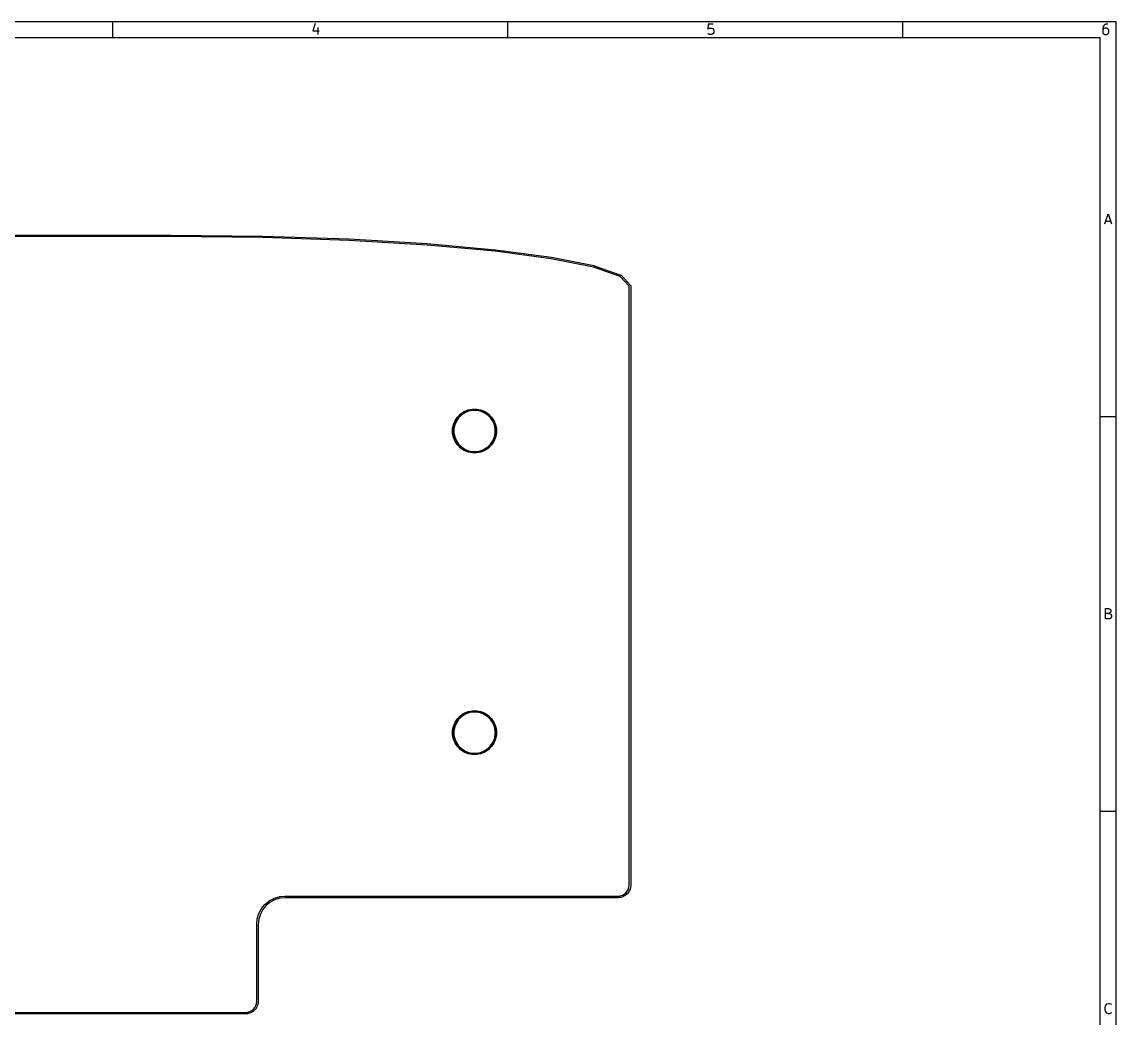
# Model space of a CAD drawing. Extents: x 0.4 to 11.3, y -7.9 to -0.4.
# Drawn here: x 5.85 to 11.3, y -5.36 to -0.39 of the extents above; entities that cross this region are included whole.
import ezdxf

# ---------------------------------------------------------------- set-up
doc = ezdxf.new("R2010")
doc.units = 0
doc.header["$MEASUREMENT"] = 0
doc.layers.add('BLACK', color=7, linetype='CONTINUOUS')

msp = doc.modelspace()

# ---------------------------------------------------------------- linework, layer by layer
at = {"layer": 'BLACK', "linetype": 'CONTINUOUS'}
for p, q in [((11.2993, -0.393701), (0.393701, -0.393701)), ((6.29921, -0.472441), (6.29921, -0.393701)), ((7.30835, -0.402606), (7.29617, -0.439164)), ((7.32054, -0.422103), (7.32054, -0.456224)), ((8.26772, -0.472441), (8.26772, -0.393701)), ((9.26711, -0.405043), (9.26467, -0.429415)), ((9.26467, -0.429415), (9.26711, -0.426978)), ((9.29148, -0.405043), (9.26711, -0.405043)), ((9.26711, -0.426978), (9.27198, -0.424541)), ((9.27198, -0.424541), (9.28417, -0.424541)), ((9.28417, -0.424541), (9.28904, -0.426978)), ((9.28904, -0.426978), (9.29148, -0.429415)), ((9.29148, -0.429415), (9.29392, -0.434289)), ((9.29392, -0.434289), (9.29392, -0.446475)), ((10.2362, -0.472441), (10.2362, -0.393701)), ((11.2356, -0.417229), (11.2332, -0.426978)), ((11.2332, -0.426978), (11.2332, -0.446475)), ((11.2356, -0.429415), (11.2332, -0.434289)), ((11.2405, -0.409917), (11.2356, -0.417229)), ((11.238, -0.426978), (11.2356, -0.429415)), ((11.2429, -0.424541), (11.238, -0.426978)), ((11.2429, -0.40748), (11.2405, -0.409917)), ((11.2478, -0.405043), (11.2429, -0.40748)), ((11.2527, -0.424541), (11.2429, -0.424541)), ((11.2575, -0.405043), (11.2478, -0.405043)), ((11.2575, -0.426978), (11.2527, -0.424541)), ((11.26, -0.429415), (11.2575, -0.426978)), ((11.2624, -0.434289), (11.26, -0.429415)), ((11.2624, -0.446475), (11.2624, -0.434289)), ((11.2993, -7.8743), (11.2993, -0.393701)), ((11.2206, -0.472441), (0.472441, -0.472441)), ((7.29617, -0.439164), (7.32785, -0.439164)), ((9.26711, -0.453787), (9.26467, -0.45135)), ((9.27198, -0.456224), (9.26711, -0.453787)), ((9.28417, -0.456224), (9.27198, -0.456224)), ((9.28904, -0.453787), (9.28417, -0.456224)), ((9.29148, -0.45135), (9.28904, -0.453787)), ((9.29392, -0.446475), (9.29148, -0.45135)), ((11.2206, -7.79556), (11.2206, -0.472441)), ((11.2332, -0.446475), (11.2356, -0.45135)), ((11.2356, -0.45135), (11.238, -0.453787)), ((11.238, -0.453787), (11.2429, -0.456224)), ((11.2429, -0.456224), (11.2527, -0.456224)), ((11.2527, -0.456224), (11.2575, -0.453787)), ((11.2575, -0.453787), (11.26, -0.45135)), ((11.26, -0.45135), (11.2624, -0.446475)), ((11.2429, -1.40111), (11.2599, -1.34993)), ((11.2599, -1.34993), (11.277, -1.40111)), ((11.2477, -1.38648), (11.2721, -1.38648)), ((6.58466, -1.46405), (3.30682, -1.46405)), ((3.30701, -1.45617), (6.58451, -1.45617)), ((6.58451, -1.45617), (6.58453, -1.45617)), ((6.58453, -1.45617), (6.5847, -1.45617)), ((7.04674, -1.46912), (6.58466, -1.46405)), ((6.5847, -1.45617), (6.58487, -1.45617)), ((6.58487, -1.45617), (6.5849, -1.45617)), ((6.5849, -1.45617), (7.04673, -1.46124)), ((7.04673, -1.46124), (7.04677, -1.46124)), ((7.47696, -1.48367), (7.04674, -1.46912)), ((7.04677, -1.46124), (7.04692, -1.46125)), ((7.04692, -1.46125), (7.04707, -1.46125)), ((7.04707, -1.46125), (7.04711, -1.46125)), ((7.04711, -1.46125), (7.47714, -1.4758)), ((7.86615, -1.5067), (7.47696, -1.48367)), ((7.47714, -1.4758), (7.47719, -1.4758)), ((7.47719, -1.4758), (7.47733, -1.47581)), ((7.47733, -1.47581), (7.47747, -1.47581)), ((7.47747, -1.47581), (7.47752, -1.47582)), ((7.47752, -1.47582), (7.86654, -1.49884)), ((8.20511, -1.5372), (7.86615, -1.5067)), ((7.86654, -1.49884), (7.8666, -1.49884)), ((7.8666, -1.49884), (7.86673, -1.49885)), ((7.86673, -1.49885), (7.86687, -1.49886)), ((7.86687, -1.49886), (7.86693, -1.49887)), ((7.86693, -1.49887), (8.20579, -1.52936)), ((8.48462, -1.57417), (8.20511, -1.5372)), ((8.20579, -1.52936), (8.20587, -1.52936)), ((8.20587, -1.52936), (8.20597, -1.52938)), ((8.20597, -1.52938), (8.20609, -1.52939)), ((8.20609, -1.52939), (8.20617, -1.5294)), ((8.20617, -1.5294), (8.48572, -1.56637)), ((8.69538, -1.61656), (8.48462, -1.57417)), ((8.48572, -1.56637), (8.48585, -1.56638)), ((8.48585, -1.56638), (8.48591, -1.5664)), ((8.48591, -1.5664), (8.48597, -1.5664)), ((8.48597, -1.5664), (8.4861, -1.56643)), ((8.4861, -1.56643), (8.69691, -1.60883)), ((8.82763, -1.66308), (8.69538, -1.61656)), ((8.69691, -1.60883), (8.69699, -1.60883)), ((8.69699, -1.60883), (8.69728, -1.60891)), ((8.69728, -1.60891), (8.6974, -1.60893)), ((8.6974, -1.60893), (8.69747, -1.60895)), ((8.69747, -1.60895), (8.69755, -1.60897)), ((8.69755, -1.60897), (8.69766, -1.60901)), ((8.69766, -1.60901), (8.69795, -1.6091)), ((8.69795, -1.6091), (8.69802, -1.60914)), ((8.69802, -1.60914), (8.83118, -1.65598)), ((8.87244, -1.71165), (8.82763, -1.66308)), ((8.83118, -1.65598), (8.83152, -1.6561)), ((8.83152, -1.6561), (8.83169, -1.6562)), ((8.83169, -1.6562), (8.83188, -1.65629)), ((8.83188, -1.65629), (8.83203, -1.6564)), ((8.83203, -1.6564), (8.83219, -1.65649)), ((8.83219, -1.65649), (8.83234, -1.65663)), ((8.83234, -1.65663), (8.8325, -1.65675)), ((8.8325, -1.65675), (8.83276, -1.65703)), ((8.83276, -1.65703), (8.87909, -1.70724)), ((8.87244, -2.08321), (8.87244, -1.71165)), ((8.87909, -1.70724), (8.87918, -1.70731)), ((8.87918, -1.70731), (8.87935, -1.70752)), ((8.87935, -1.70752), (8.8794, -1.70758)), ((8.8794, -1.70758), (8.87947, -1.70767)), ((8.87947, -1.70767), (8.87967, -1.70791)), ((8.87967, -1.70791), (8.8797, -1.70798)), ((8.8797, -1.70798), (8.87975, -1.70804)), ((8.87975, -1.70804), (8.87989, -1.70832)), ((8.87989, -1.70832), (8.88003, -1.70859)), ((8.88003, -1.70859), (8.88006, -1.70867)), ((8.88006, -1.70867), (8.88009, -1.70874)), ((8.88009, -1.70874), (8.88017, -1.70904)), ((8.88017, -1.70904), (8.88026, -1.70934)), ((8.88026, -1.70934), (8.88027, -1.70942)), ((8.88027, -1.70942), (8.88029, -1.70949)), ((8.88029, -1.70949), (8.8803, -1.7098)), ((8.8803, -1.7098), (8.88031, -1.70992)), ((8.88031, -1.70992), (8.88031, -1.71)), ((8.88031, -1.71), (8.88033, -1.71027)), ((8.88033, -1.71027), (8.88031, -1.71038)), ((8.88031, -1.71038), (8.88031, -4.69606)), ((8.87244, -2.4565), (8.87244, -2.08321)), ((8.87244, -2.08321), (8.87244, -2.08321)), ((8.03274, -2.34824), (8.05063, -2.33628)), ((8.03586, -2.35203), (8.05294, -2.34061)), ((8.05378, -2.34218), (8.03699, -2.35341)), ((8.05063, -2.33628), (8.0705, -2.32805)), ((8.05294, -2.34061), (8.07193, -2.33275)), ((8.07245, -2.33445), (8.05378, -2.34218)), ((8.0705, -2.32805), (8.09161, -2.32385)), ((8.07193, -2.33275), (8.09209, -2.32874)), ((8.09226, -2.33051), (8.07245, -2.33445)), ((8.09161, -2.32385), (8.11312, -2.32385)), ((8.09209, -2.32874), (8.11264, -2.32874)), ((8.11246, -2.33051), (8.09226, -2.33051)), ((8.13228, -2.33445), (8.11246, -2.33051)), ((8.11264, -2.32874), (8.13279, -2.33275)), ((8.11312, -2.32385), (8.13422, -2.32805)), ((8.15094, -2.34218), (8.13228, -2.33445)), ((8.13279, -2.33275), (8.15178, -2.34061)), ((8.13422, -2.32805), (8.1541, -2.33628)), ((8.16774, -2.35341), (8.15094, -2.34218)), ((8.15178, -2.34061), (8.16887, -2.35203)), ((8.1541, -2.33628), (8.17199, -2.34824)), ((7.99734, -2.40121), (8.00557, -2.38134)), ((8.00204, -2.40264), (8.00991, -2.38365)), ((8.01148, -2.38449), (8.00375, -2.40316)), ((8.00557, -2.38134), (8.01753, -2.36345)), ((8.00991, -2.38365), (8.02132, -2.36656)), ((8.0227, -2.36769), (8.01148, -2.38449)), ((8.01753, -2.36345), (8.03274, -2.34824)), ((8.02132, -2.36656), (8.03586, -2.35203)), ((8.03699, -2.35341), (8.0227, -2.36769)), ((8.18202, -2.36769), (8.16774, -2.35341)), ((8.16887, -2.35203), (8.1834, -2.36656)), ((8.17199, -2.34824), (8.1872, -2.36345)), ((8.19325, -2.38449), (8.18202, -2.36769)), ((8.1834, -2.36656), (8.19482, -2.38365)), ((8.1872, -2.36345), (8.19915, -2.38134)), ((8.20098, -2.40316), (8.19325, -2.38449)), ((8.19482, -2.38365), (8.20268, -2.40264)), ((8.19915, -2.38134), (8.20738, -2.40121)), ((11.2993, -2.3622), (11.2206, -2.3622)), ((7.99314, -2.42231), (7.99734, -2.40121)), ((7.99314, -2.44383), (7.99314, -2.42231)), ((7.99734, -2.46493), (7.99314, -2.44383)), ((7.99803, -2.4228), (8.00204, -2.40264)), ((7.99803, -2.44335), (7.99803, -2.4228)), ((8.00204, -2.4635), (7.99803, -2.44335)), ((8.00375, -2.40316), (7.9998, -2.42297)), ((7.9998, -2.42297), (7.9998, -2.44317)), ((7.9998, -2.44317), (8.00375, -2.46299)), ((8.20492, -2.42297), (8.20098, -2.40316)), ((8.20098, -2.46299), (8.20492, -2.44317)), ((8.20268, -2.40264), (8.20669, -2.4228)), ((8.20669, -2.44335), (8.20268, -2.4635)), ((8.20492, -2.44317), (8.20492, -2.42297)), ((8.20669, -2.4228), (8.20669, -2.44335)), ((8.20738, -2.40121), (8.21158, -2.42231)), ((8.21158, -2.44383), (8.20738, -2.46493)), ((8.21158, -2.42231), (8.21158, -2.44383)), ((8.00557, -2.48481), (7.99734, -2.46493)), ((8.00991, -2.48249), (8.00204, -2.4635)), ((8.00375, -2.46299), (8.01148, -2.48165)), ((8.01753, -2.50269), (8.00557, -2.48481)), ((8.02132, -2.49958), (8.00991, -2.48249)), ((8.01148, -2.48165), (8.0227, -2.49845)), ((8.03274, -2.51791), (8.01753, -2.50269)), ((8.03586, -2.51411), (8.02132, -2.49958)), ((8.0227, -2.49845), (8.03699, -2.51273)), ((8.16774, -2.51273), (8.18202, -2.49845)), ((8.1834, -2.49958), (8.16887, -2.51411)), ((8.1872, -2.50269), (8.17199, -2.51791)), ((8.18202, -2.49845), (8.19325, -2.48165)), ((8.19482, -2.48249), (8.1834, -2.49958)), ((8.19915, -2.48481), (8.1872, -2.50269)), ((8.19325, -2.48165), (8.20098, -2.46299)), ((8.20268, -2.4635), (8.19482, -2.48249)), ((8.20738, -2.46493), (8.19915, -2.48481)), ((8.87244, -2.82979), (8.87244, -2.4565)), ((8.87244, -2.4565), (8.87244, -2.4565)), ((8.05063, -2.52986), (8.03274, -2.51791)), ((8.05294, -2.52553), (8.03586, -2.51411)), ((8.03699, -2.51273), (8.05378, -2.52396)), ((8.0705, -2.53809), (8.05063, -2.52986)), ((8.07193, -2.53339), (8.05294, -2.52553)), ((8.05378, -2.52396), (8.07245, -2.53169)), ((8.09161, -2.54229), (8.0705, -2.53809)), ((8.09209, -2.5374), (8.07193, -2.53339)), ((8.07245, -2.53169), (8.09226, -2.53563)), ((8.11312, -2.54229), (8.09161, -2.54229)), ((8.11264, -2.5374), (8.09209, -2.5374)), ((8.09226, -2.53563), (8.11246, -2.53563)), ((8.11246, -2.53563), (8.13228, -2.53169)), ((8.13279, -2.53339), (8.11264, -2.5374)), ((8.13422, -2.53809), (8.11312, -2.54229)), ((8.13228, -2.53169), (8.15094, -2.52396)), ((8.15178, -2.52553), (8.13279, -2.53339)), ((8.1541, -2.52986), (8.13422, -2.53809)), ((8.15094, -2.52396), (8.16774, -2.51273)), ((8.16887, -2.51411), (8.15178, -2.52553)), ((8.17199, -2.51791), (8.1541, -2.52986)), ((8.87244, -3.20308), (8.87244, -2.82979)), ((8.87244, -2.82979), (8.87244, -2.82979)), ((8.87244, -3.57638), (8.87244, -3.20308)), ((8.87244, -3.20308), (8.87244, -3.20308)), ((11.2465, -3.36961), (11.2465, -3.31843)), ((11.2465, -3.31843), (11.2636, -3.31843)), ((11.2636, -3.31843), (11.2685, -3.32087)), ((11.2685, -3.32087), (11.2709, -3.3233)), ((11.2709, -3.3233), (11.2733, -3.32818)), ((11.2636, -3.3428), (11.2465, -3.3428)), ((11.266, -3.36961), (11.2465, -3.36961)), ((11.2685, -3.34036), (11.2636, -3.3428)), ((11.2636, -3.3428), (11.2709, -3.34524)), ((11.2709, -3.36717), (11.266, -3.36961)), ((11.2709, -3.33793), (11.2685, -3.34036)), ((11.2733, -3.33305), (11.2709, -3.33793)), ((11.2709, -3.34524), (11.2733, -3.34768)), ((11.2733, -3.36474), (11.2709, -3.36717)), ((11.2733, -3.32818), (11.2733, -3.33305)), ((11.2733, -3.34768), (11.2758, -3.35255)), ((11.2758, -3.35986), (11.2733, -3.36474)), ((11.2758, -3.35255), (11.2758, -3.35986)), ((8.87244, -3.94967), (8.87244, -3.57638)), ((8.87244, -3.57638), (8.87244, -3.57638)), ((8.00557, -3.88527), (8.01753, -3.86738)), ((8.00991, -3.88759), (8.02132, -3.8705)), ((8.01753, -3.86738), (8.03274, -3.85217)), ((8.02132, -3.8705), (8.03586, -3.85597)), ((8.03699, -3.85735), (8.0227, -3.87163)), ((8.03274, -3.85217), (8.05063, -3.84022)), ((8.03586, -3.85597), (8.05294, -3.84455)), ((8.05378, -3.84612), (8.03699, -3.85735)), ((8.05063, -3.84022), (8.0705, -3.83199)), ((8.05294, -3.84455), (8.07193, -3.83669)), ((8.07245, -3.83839), (8.05378, -3.84612)), ((8.0705, -3.83199), (8.09161, -3.82779)), ((8.07193, -3.83669), (8.09209, -3.83268)), ((8.09226, -3.83445), (8.07245, -3.83839)), ((8.09161, -3.82779), (8.11312, -3.82779)), ((8.09209, -3.83268), (8.11264, -3.83268)), ((8.11246, -3.83445), (8.09226, -3.83445)), ((8.13228, -3.83839), (8.11246, -3.83445)), ((8.11264, -3.83268), (8.13279, -3.83669)), ((8.11312, -3.82779), (8.13422, -3.83199)), ((8.15094, -3.84612), (8.13228, -3.83839)), ((8.13279, -3.83669), (8.15178, -3.84455)), ((8.13422, -3.83199), (8.1541, -3.84022)), ((8.16774, -3.85735), (8.15094, -3.84612)), ((8.15178, -3.84455), (8.16887, -3.85597)), ((8.1541, -3.84022), (8.17199, -3.85217)), ((8.18202, -3.87163), (8.16774, -3.85735)), ((8.16887, -3.85597), (8.1834, -3.8705)), ((8.17199, -3.85217), (8.1872, -3.86738)), ((8.1834, -3.8705), (8.19482, -3.88759)), ((8.1872, -3.86738), (8.19915, -3.88527)), ((7.99314, -3.92625), (7.99734, -3.90515)), ((7.99734, -3.90515), (8.00557, -3.88527)), ((7.99803, -3.92673), (8.00204, -3.90658)), ((8.00375, -3.90709), (7.9998, -3.92691)), ((8.00204, -3.90658), (8.00991, -3.88759)), ((8.01148, -3.88843), (8.00375, -3.90709)), ((8.0227, -3.87163), (8.01148, -3.88843)), ((8.19325, -3.88843), (8.18202, -3.87163)), ((8.20098, -3.90709), (8.19325, -3.88843)), ((8.19482, -3.88759), (8.20268, -3.90658)), ((8.19915, -3.88527), (8.20738, -3.90515)), ((8.20492, -3.92691), (8.20098, -3.90709)), ((8.20268, -3.90658), (8.20669, -3.92673)), ((8.20738, -3.90515), (8.21158, -3.92625)), ((7.99314, -3.94776), (7.99314, -3.92625)), ((7.99734, -3.96887), (7.99314, -3.94776)), ((8.00557, -3.98874), (7.99734, -3.96887)), ((7.99803, -3.94728), (7.99803, -3.92673)), ((8.00204, -3.96744), (7.99803, -3.94728)), ((7.9998, -3.92691), (7.9998, -3.94711)), ((7.9998, -3.94711), (8.00375, -3.96692)), ((8.00991, -3.98643), (8.00204, -3.96744)), ((8.00375, -3.96692), (8.01148, -3.98559)), ((8.19325, -3.98559), (8.20098, -3.96692)), ((8.20268, -3.96744), (8.19482, -3.98643)), ((8.20738, -3.96887), (8.19915, -3.98874)), ((8.20098, -3.96692), (8.20492, -3.94711)), ((8.20669, -3.94728), (8.20268, -3.96744)), ((8.20492, -3.94711), (8.20492, -3.92691)), ((8.20669, -3.92673), (8.20669, -3.94728)), ((8.21158, -3.94776), (8.20738, -3.96887)), ((8.21158, -3.92625), (8.21158, -3.94776)), ((8.87244, -4.32296), (8.87244, -3.94967)), ((8.87244, -3.94967), (8.87244, -3.94967)), ((8.01753, -4.00663), (8.00557, -3.98874)), ((8.02132, -4.00351), (8.00991, -3.98643)), ((8.01148, -3.98559), (8.0227, -4.00238)), ((8.03274, -4.02184), (8.01753, -4.00663)), ((8.03586, -4.01805), (8.02132, -4.00351)), ((8.0227, -4.00238), (8.03699, -4.01667)), ((8.05063, -4.0338), (8.03274, -4.02184)), ((8.05294, -4.02946), (8.03586, -4.01805)), ((8.03699, -4.01667), (8.05378, -4.02789)), ((8.0705, -4.04203), (8.05063, -4.0338)), ((8.07193, -4.03733), (8.05294, -4.02946)), ((8.05378, -4.02789), (8.07245, -4.03562)), ((8.13228, -4.03562), (8.15094, -4.02789)), ((8.15178, -4.02946), (8.13279, -4.03733)), ((8.1541, -4.0338), (8.13422, -4.04203)), ((8.15094, -4.02789), (8.16774, -4.01667)), ((8.16887, -4.01805), (8.15178, -4.02946)), ((8.17199, -4.02184), (8.1541, -4.0338)), ((8.16774, -4.01667), (8.18202, -4.00238)), ((8.1834, -4.00351), (8.16887, -4.01805)), ((8.1872, -4.00663), (8.17199, -4.02184)), ((8.18202, -4.00238), (8.19325, -3.98559)), ((8.19482, -3.98643), (8.1834, -4.00351)), ((8.19915, -3.98874), (8.1872, -4.00663)), ((8.09161, -4.04623), (8.0705, -4.04203)), ((8.09209, -4.04134), (8.07193, -4.03733)), ((8.07245, -4.03562), (8.09226, -4.03957)), ((8.11312, -4.04623), (8.09161, -4.04623)), ((8.11264, -4.04134), (8.09209, -4.04134)), ((8.09226, -4.03957), (8.11246, -4.03957)), ((8.11246, -4.03957), (8.13228, -4.03562)), ((8.13279, -4.03733), (8.11264, -4.04134)), ((8.13422, -4.04203), (8.11312, -4.04623)), ((8.87244, -4.69625), (8.87244, -4.32296)), ((8.87244, -4.32296), (8.87244, -4.32296)), ((11.2993, -4.33071), (11.2206, -4.33071)), ((8.83878, -4.74722), (8.84814, -4.74214)), ((8.84814, -4.74214), (8.85629, -4.73542)), ((8.86144, -4.74138), (8.85301, -4.74833)), ((8.85629, -4.73542), (8.86302, -4.72726)), ((8.86159, -4.74128), (8.86144, -4.74138)), ((8.86174, -4.74114), (8.86159, -4.74128)), ((8.86175, -4.74113), (8.86174, -4.74114)), ((8.86188, -4.741), (8.86175, -4.74113)), ((8.86201, -4.74087), (8.86188, -4.741)), ((8.86216, -4.74072), (8.86201, -4.74086)), ((8.86201, -4.74086), (8.86201, -4.74087)), ((8.86226, -4.74056), (8.86216, -4.74072)), ((8.86921, -4.73214), (8.86226, -4.74056)), ((8.86302, -4.72726), (8.8681, -4.71791)), ((8.8681, -4.71791), (8.8713, -4.70757)), ((8.86934, -4.732), (8.86921, -4.73214)), ((8.86945, -4.73184), (8.86934, -4.732)), ((8.86946, -4.73183), (8.86945, -4.73184)), ((8.86957, -4.73167), (8.86946, -4.73183)), ((8.86967, -4.73152), (8.86957, -4.73167)), ((8.86978, -4.73135), (8.86967, -4.73152)), ((8.86967, -4.73152), (8.86967, -4.73152)), ((8.86986, -4.73118), (8.86978, -4.73135)), ((8.87511, -4.72149), (8.86986, -4.73118)), ((8.8713, -4.70757), (8.87244, -4.69625)), ((8.87522, -4.72133), (8.87511, -4.72149)), ((8.87529, -4.72115), (8.87522, -4.72133)), ((8.87552, -4.72062), (8.87529, -4.72115)), ((8.87529, -4.72115), (8.87529, -4.72115)), ((8.87556, -4.72043), (8.87552, -4.72062)), ((8.87888, -4.7097), (8.87556, -4.72043)), ((8.87896, -4.70951), (8.87888, -4.7097)), ((8.87904, -4.70914), (8.87896, -4.70951)), ((8.87911, -4.70877), (8.87904, -4.70914)), ((8.88026, -4.69722), (8.87911, -4.70857)), ((8.87911, -4.70857), (8.87911, -4.70877)), ((8.8803, -4.69683), (8.88026, -4.69722)), ((8.88026, -4.69722), (8.88026, -4.69722)), ((8.88031, -4.69665), (8.8803, -4.69683)), ((8.88031, -4.69606), (8.88032, -4.69607)), ((8.88032, -4.69607), (8.88031, -4.6964)), ((8.88031, -4.6964), (8.88031, -4.69664)), ((8.88031, -4.69664), (8.88031, -4.69664)), ((8.88031, -4.69664), (8.88031, -4.69665)), ((7.04105, -4.81357), (7.05762, -4.79349)), ((7.05762, -4.79349), (7.05772, -4.79334)), ((7.05772, -4.79334), (7.05786, -4.79319)), ((7.05786, -4.79319), (7.05787, -4.79318)), ((7.05787, -4.79318), (7.058, -4.79305)), ((7.058, -4.79305), (7.05813, -4.79292)), ((7.05813, -4.79292), (7.05814, -4.79292)), ((7.05814, -4.79292), (7.05828, -4.79277)), ((7.05828, -4.79277), (7.05843, -4.79267)), ((7.05843, -4.79267), (7.07851, -4.77611)), ((7.08338, -4.7823), (7.06358, -4.79863)), ((7.07851, -4.77611), (7.07864, -4.77598)), ((7.07864, -4.77598), (7.07881, -4.77586)), ((7.07881, -4.77586), (7.07882, -4.77586)), ((7.07882, -4.77586), (7.07897, -4.77575)), ((7.07897, -4.77575), (7.07913, -4.77565)), ((7.07913, -4.77565), (7.0793, -4.77553)), ((7.07913, -4.77565), (7.07913, -4.77565)), ((7.0793, -4.77553), (7.07947, -4.77546)), ((7.07947, -4.77546), (7.10253, -4.76295)), ((7.10612, -4.76997), (7.08338, -4.7823)), ((7.10253, -4.76295), (7.10269, -4.76284)), ((7.10269, -4.76284), (7.10287, -4.76277)), ((7.10287, -4.76277), (7.10341, -4.76254)), ((7.10287, -4.76277), (7.10287, -4.76277)), ((7.10341, -4.76254), (7.1036, -4.7625)), ((7.1036, -4.7625), (7.12911, -4.75459)), ((7.13124, -4.76218), (7.10612, -4.76997)), ((7.12911, -4.75459), (7.1293, -4.75452)), ((7.1293, -4.75452), (7.12967, -4.75444)), ((7.12967, -4.75444), (7.13004, -4.75436)), ((7.13004, -4.75436), (7.13024, -4.75436)), ((7.13024, -4.75436), (7.15747, -4.75162)), ((7.15844, -4.75944), (7.13124, -4.76218)), ((7.15747, -4.75162), (7.15784, -4.75159)), ((7.15747, -4.75162), (7.15747, -4.75162)), ((7.15784, -4.75159), (7.15804, -4.75156)), ((7.15804, -4.75156), (7.15804, -4.75156)), ((7.15804, -4.75156), (7.15805, -4.75156)), ((7.15805, -4.75156), (7.15826, -4.75156)), ((7.15826, -4.75156), (7.15862, -4.75156)), ((8.81694, -4.75944), (7.15844, -4.75944)), ((7.15862, -4.75156), (7.15863, -4.75156)), ((7.15863, -4.75156), (8.81713, -4.75156)), ((8.8173, -4.75944), (8.81694, -4.75944)), ((8.81694, -4.75944), (8.81694, -4.75944)), ((8.81713, -4.75156), (8.82844, -4.75043)), ((8.81752, -4.75944), (8.8173, -4.75944)), ((8.81773, -4.75942), (8.81752, -4.75944)), ((8.81752, -4.75944), (8.81752, -4.75944)), ((8.81752, -4.75944), (8.81752, -4.75944)), ((8.81809, -4.75938), (8.81773, -4.75942)), ((8.8181, -4.75938), (8.81809, -4.75938)), ((8.82944, -4.75824), (8.8181, -4.75938)), ((8.82844, -4.75043), (8.83878, -4.74722)), ((8.82964, -4.75824), (8.82944, -4.75824)), ((8.83001, -4.75816), (8.82964, -4.75824)), ((8.83039, -4.75809), (8.83001, -4.75816)), ((8.83057, -4.75801), (8.83039, -4.75809)), ((8.8413, -4.75468), (8.83057, -4.75801)), ((8.84149, -4.75464), (8.8413, -4.75468)), ((8.84167, -4.75457), (8.84149, -4.75464)), ((8.84221, -4.75434), (8.84167, -4.75457)), ((8.84167, -4.75457), (8.84167, -4.75457)), ((8.84237, -4.75423), (8.84221, -4.75434)), ((8.85205, -4.74898), (8.84237, -4.75423)), ((8.85223, -4.74891), (8.85205, -4.74898)), ((8.85239, -4.74879), (8.85223, -4.74891)), ((8.8524, -4.74879), (8.85239, -4.74879)), ((8.85256, -4.74868), (8.8524, -4.74879)), ((8.85271, -4.74858), (8.85256, -4.74868)), ((8.85288, -4.74847), (8.85271, -4.74858)), ((8.85271, -4.74858), (8.85271, -4.74858)), ((8.85301, -4.74833), (8.85288, -4.74847)), ((7.01954, -4.86417), (7.02745, -4.83865)), ((7.03491, -4.84117), (7.02712, -4.8663)), ((7.02745, -4.83865), (7.02749, -4.83846)), ((7.02749, -4.83846), (7.02756, -4.83828)), ((7.02756, -4.83828), (7.02779, -4.83775)), ((7.02756, -4.83828), (7.02756, -4.83828)), ((7.02779, -4.83775), (7.0279, -4.83759)), ((7.0279, -4.83759), (7.04041, -4.81453)), ((7.04724, -4.81844), (7.03491, -4.84117)), ((7.04041, -4.81453), (7.04048, -4.81435)), ((7.04048, -4.81435), (7.04059, -4.81419)), ((7.04059, -4.81419), (7.0406, -4.81418)), ((7.0406, -4.81418), (7.0407, -4.81402)), ((7.0407, -4.81402), (7.0408, -4.81387)), ((7.0408, -4.81387), (7.04081, -4.81387)), ((7.04081, -4.81387), (7.04092, -4.8137)), ((7.04092, -4.8137), (7.04105, -4.81357)), ((7.06358, -4.79863), (7.04724, -4.81844)), ((7.01651, -4.89309), (7.01653, -4.89289)), ((7.01651, -4.8931), (7.01651, -4.89309)), ((7.01651, -4.89332), (7.01651, -4.8931)), ((7.01651, -4.8931), (7.01651, -4.8931)), ((7.01651, -4.89368), (7.01651, -4.89332)), ((7.01651, -4.94106), (7.01651, -4.89368)), ((7.01651, -4.89368), (7.01651, -4.89368)), ((7.01653, -4.89289), (7.01657, -4.89252)), ((7.01657, -4.89252), (7.01931, -4.8653)), ((7.01657, -4.89252), (7.01657, -4.89252)), ((7.01931, -4.8651), (7.01939, -4.86473)), ((7.01931, -4.8653), (7.01931, -4.8651)), ((7.01939, -4.86473), (7.01946, -4.86435)), ((7.01946, -4.86435), (7.01954, -4.86417)), ((7.02712, -4.8663), (7.02438, -4.89349)), ((7.02438, -4.89349), (7.02438, -5.27567)), ((7.01651, -4.98901), (7.01651, -4.94106)), ((7.01651, -4.94106), (7.01651, -4.94106)), ((7.01651, -5.03697), (7.01651, -4.98901)), ((7.01651, -4.98901), (7.01651, -4.98901)), ((7.01651, -5.08492), (7.01651, -5.03697)), ((7.01651, -5.03697), (7.01651, -5.03697)), ((7.01651, -5.13287), (7.01651, -5.08492)), ((7.01651, -5.08492), (7.01651, -5.08492)), ((7.01651, -5.13288), (7.01651, -5.13287)), ((7.01651, -5.18083), (7.01651, -5.13288)), ((7.01651, -5.22878), (7.01651, -5.18083)), ((7.01651, -5.18083), (7.01651, -5.18083)), ((7.01651, -5.27585), (7.01651, -5.22878)), ((7.01651, -5.22878), (7.01651, -5.22878)), ((7.01216, -5.29751), (7.01537, -5.28717)), ((7.01537, -5.28717), (7.01651, -5.27585)), ((7.02303, -5.28912), (7.02295, -5.2893)), ((7.02311, -5.28874), (7.02303, -5.28912)), ((7.02318, -5.28837), (7.02311, -5.28874)), ((7.02433, -5.27683), (7.02318, -5.28817)), ((7.02318, -5.28817), (7.02318, -5.28837)), ((7.02436, -5.27645), (7.02433, -5.27682)), ((7.02433, -5.27682), (7.02433, -5.27683)), ((7.02438, -5.27625), (7.02436, -5.27645)), ((7.02438, -5.27567), (7.02438, -5.27567)), ((7.02438, -5.27567), (7.02438, -5.27603)), ((7.02438, -5.27603), (7.02438, -5.27624)), ((7.02438, -5.27624), (7.02438, -5.27625)), ((7.02438, -5.27625), (7.02438, -5.27625)), ((11.2538, -5.28937), (11.2611, -5.28693)), ((11.2611, -5.28693), (11.266, -5.28693)), ((11.266, -5.28693), (11.2733, -5.28937)), ((4.64081, -5.33117), (6.96119, -5.33117)), ((6.96101, -5.33904), (4.64124, -5.33904)), ((6.96137, -5.33904), (6.96101, -5.33904)), ((6.96101, -5.33904), (6.96101, -5.33904)), ((6.96119, -5.33117), (6.97251, -5.33003)), ((6.96158, -5.33904), (6.96137, -5.33904)), ((6.96159, -5.33904), (6.96158, -5.33904)), ((6.96179, -5.33902), (6.96159, -5.33904)), ((6.96159, -5.33904), (6.96159, -5.33904)), ((6.96216, -5.33898), (6.96179, -5.33902)), ((6.96217, -5.33898), (6.96216, -5.33898)), ((6.97351, -5.33784), (6.96217, -5.33898)), ((6.97251, -5.33003), (6.98285, -5.32682)), ((6.97371, -5.33784), (6.97351, -5.33784)), ((6.97408, -5.33776), (6.97371, -5.33784)), ((6.97446, -5.33769), (6.97408, -5.33776)), ((6.97464, -5.33761), (6.97446, -5.33769)), ((6.98537, -5.33428), (6.97464, -5.33761)), ((6.98285, -5.32682), (6.99221, -5.32175)), ((6.98556, -5.33425), (6.98537, -5.33428)), ((6.98574, -5.33417), (6.98556, -5.33425)), ((6.98628, -5.33394), (6.98574, -5.33417)), ((6.98574, -5.33417), (6.98574, -5.33417)), ((6.98644, -5.33384), (6.98628, -5.33394)), ((6.99612, -5.32858), (6.98644, -5.33384)), ((6.99221, -5.32175), (7.00036, -5.31502)), ((6.9963, -5.32851), (6.99612, -5.32858)), ((6.99646, -5.3284), (6.9963, -5.32851)), ((6.99647, -5.32839), (6.99646, -5.3284)), ((6.99663, -5.32828), (6.99647, -5.32839)), ((6.99678, -5.32819), (6.99663, -5.32828)), ((6.99695, -5.32807), (6.99678, -5.32818)), ((6.99678, -5.32818), (6.99678, -5.32819)), ((6.99708, -5.32794), (6.99695, -5.32807)), ((7.00551, -5.32098), (6.99708, -5.32794)), ((7.00036, -5.31502), (7.00709, -5.30687)), ((7.00566, -5.32088), (7.00551, -5.32098)), ((7.00581, -5.32074), (7.00566, -5.32088)), ((7.00595, -5.3206), (7.00581, -5.32073)), ((7.00581, -5.32073), (7.00581, -5.32074)), ((7.00607, -5.32047), (7.00595, -5.3206)), ((7.00608, -5.32046), (7.00607, -5.32047)), ((7.00622, -5.32032), (7.00608, -5.32046)), ((7.00633, -5.32017), (7.00622, -5.32032)), ((7.01328, -5.31174), (7.00633, -5.32017)), ((7.00709, -5.30687), (7.01216, -5.29751)), ((7.01341, -5.31161), (7.01328, -5.31174)), ((7.01352, -5.31144), (7.01341, -5.31161)), ((7.01353, -5.31144), (7.01352, -5.31144)), ((7.01364, -5.31127), (7.01353, -5.31144)), ((7.01374, -5.31113), (7.01364, -5.31127)), ((7.01385, -5.31095), (7.01374, -5.31112)), ((7.01374, -5.31112), (7.01374, -5.31113)), ((7.01392, -5.31078), (7.01385, -5.31095)), ((7.01918, -5.30109), (7.01392, -5.31078)), ((7.01929, -5.30093), (7.01918, -5.30109)), ((7.01936, -5.30076), (7.01929, -5.30093)), ((7.01959, -5.30022), (7.01936, -5.30076)), ((7.01936, -5.30076), (7.01936, -5.30076)), ((7.01963, -5.30003), (7.01959, -5.30022)), ((7.02295, -5.2893), (7.01963, -5.30003)), ((11.2441, -5.30887), (11.2465, -5.29912)), ((11.2441, -5.31618), (11.2441, -5.30887)), ((11.2465, -5.32593), (11.2441, -5.31618)), ((11.2465, -5.29912), (11.249, -5.29424)), ((11.249, -5.3308), (11.2465, -5.32593)), ((11.249, -5.29424), (11.2538, -5.28937)), ((11.2538, -5.33568), (11.249, -5.3308)), ((11.2611, -5.33811), (11.2538, -5.33568)), ((11.266, -5.33811), (11.2611, -5.33811)), ((11.2733, -5.33568), (11.266, -5.33811)), ((11.2733, -5.28937), (11.2758, -5.29181)), ((11.2758, -5.33324), (11.2733, -5.33568))]:
    msp.add_line(p, q, dxfattribs=at)

doc.saveas('drawing.dxf')
